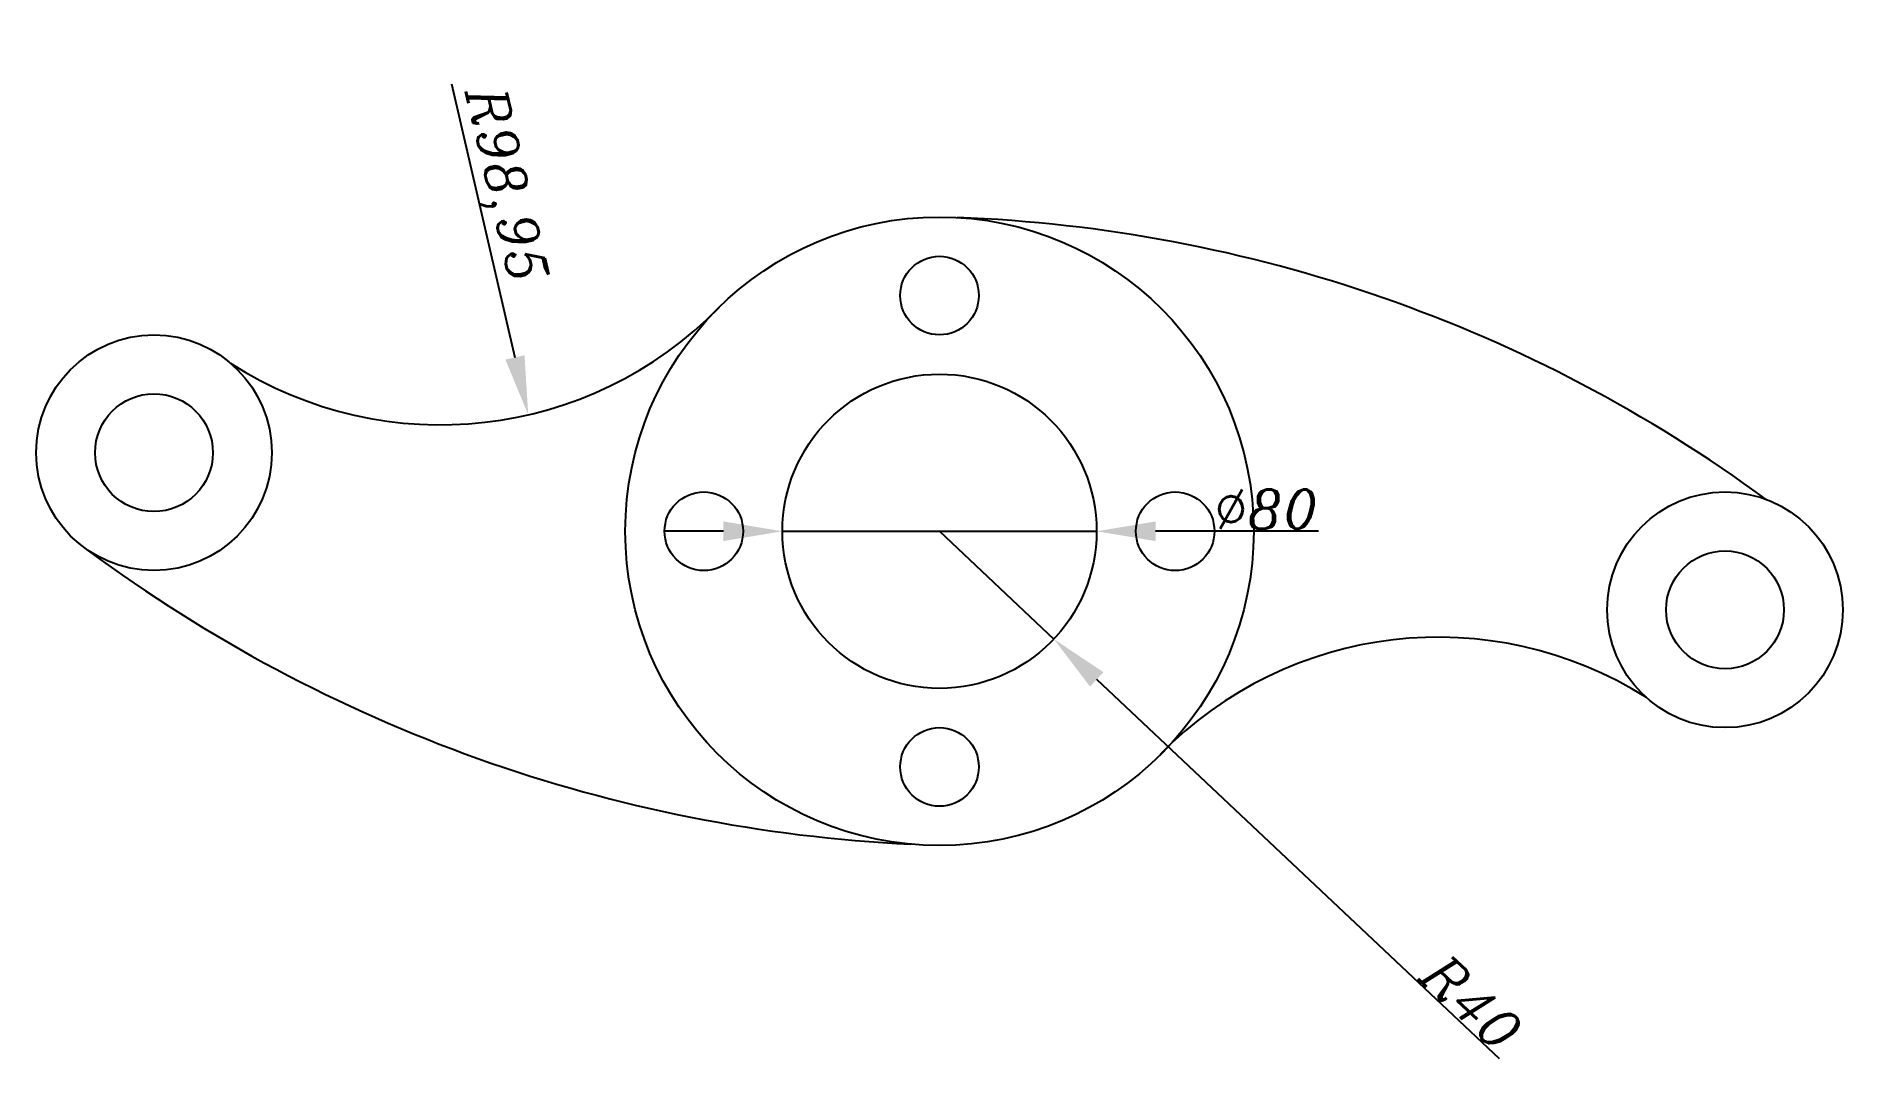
# Model space of a CAD drawing. Header units: millimetres. Extents: x 1697 to 3612, y 1492 to 3262.
# Drawn here: x 1696.5 to 2156.5, y 1491.7 to 1752.1 of the extents above; entities outside this region: 1.
import ezdxf

# ---------------------------------------------------------------- set-up
doc = ezdxf.new("R2010")
doc.units = ezdxf.units.MM
doc.layers.add('DIM', color=1, linetype='Continuous')
doc.styles.get("Standard").update_dxf_attribs({"font": 'italic.shx'})
doc.dimstyles.new('치수문자02', dxfattribs={"dimtxt": 10, "dimasz": 15, "dimexe": 2.5, "dimexo": 1.2, "dimtad": 1, "dimrnd": 0.025, "dimtxsty": 'Standard', "dimcen": 5, "dimclrd": 256, "dimclre": 256, "dimclrt": 256, "dimadec": 0, "dimazin": 0, "dimtfac": 1, "dimtmove": 0, "dimatfit": 3, "dimfxl": 1, "dimlwd": -1, "dimlwe": -1, "dimarcsym": 0})

# ---------------------------------------------------------------- blocks, each defined once
blk = doc.blocks.new('*D4')
at = {"layer": 'Defpoints', "color": 0, "transparency": 16777216}
for p in [(1926.52, 1626.01), (1955.63, 1598.58)]:
    blk.add_point(p, dxfattribs=at)
at = {"layer": 'DIM', "transparency": 16777216}
for p, q in [((1926.52, 1626.01), (1955.63, 1598.58)), ((2069.08, 1491.69), (1966.55, 1588.3))]:
    blk.add_line(p, q, dxfattribs=at)
blk.add_solid([(1968.26, 1590.12), (1964.83, 1586.48), (1955.63, 1598.58)], dxfattribs=at)
at = {"layer": 'DIM', "transparency": 16777216, "insert": (2062.08, 1506.01), "char_height": 10, "attachment_point": 5, "rotation": 316.7044}
blk.add_mtext('R40', dxfattribs=at)
blk = doc.blocks.new('*D5')
at = {"layer": 'Defpoints', "color": 0, "transparency": 16777216}
for p in [(1799.51, 1752.06), (1821.81, 1655.66)]:
    blk.add_point(p, dxfattribs=at)
at = {"layer": 'DIM', "transparency": 16777216}
blk.add_line((1802.31, 1739.92), (1818.43, 1670.27), dxfattribs=at)
blk.add_solid([(1820.86, 1670.83), (1815.99, 1669.71), (1821.81, 1655.66)], dxfattribs=at)
at = {"layer": 'DIM', "transparency": 16777216, "insert": (1815.09, 1713.88), "char_height": 10, "attachment_point": 5, "rotation": 283.0241}
blk.add_mtext('R98,95', dxfattribs=at)
blk = doc.blocks.new('*D6')
at = {"layer": 'Defpoints', "color": 0, "transparency": 16777216}
for p in [(1886.52, 1626.01), (1966.52, 1626.01)]:
    blk.add_point(p, dxfattribs=at)
at = {"layer": 'DIM', "transparency": 16777216}
for p, q in [((1871.52, 1626.01), (1856.52, 1626.01)), ((1886.52, 1626.01), (1966.52, 1626.01)), ((2023.01, 1626.01), (1981.52, 1626.01))]:
    blk.add_line(p, q, dxfattribs=at)
for points in [[(1871.52, 1628.51), (1871.52, 1623.51), (1886.52, 1626.01)], [(1981.52, 1628.51), (1981.52, 1623.51), (1966.52, 1626.01)]]:
    blk.add_solid(points, dxfattribs=at)
at = {"layer": 'DIM', "transparency": 16777216, "insert": (2009.76, 1631.64), "char_height": 10, "attachment_point": 5}
blk.add_mtext('∅80', dxfattribs=at)

msp = doc.modelspace()

# ---------------------------------------------------------------- linework, layer by layer
for centre, radius in [((3601.983, 3252.027), 10), ((1926.519, 1626.013), 80), ((1926.519, 1686.013), 10), ((1726.519, 1646.013), 30), ((1926.519, 1626.013), 40), ((1726.519, 1646.013), 15), ((1866.519, 1626.013), 10), ((1986.519, 1626.013), 10), ((2126.519, 1606.013), 30), ((2126.519, 1606.013), 15), ((1926.519, 1566.013), 10)]:
    msp.add_circle(centre, radius)
for centre, radius, start, end in [((1917.09, 1334.424), 371.723, 53.73081, 87.85152), ((1799.506, 1752.063), 98.954, 237.28206, 315.75075), ((1937.694, 1928.785), 382.883, 233.48966, 267.23109), ((2053.528, 1500.096), 98.945, 57.62316, 135.75272)]:
    msp.add_arc(centre, radius, start, end)

# ---------------------------------------------------------------- dimensions: what is measured, and where the dimension line sits
at = {"layer": 'DIM'}
for center, mpoint, picture, middle in [((1799.506, 1752.063), (1821.806, 1655.655), '*D5', (1808.68, 1712.401)), ((1926.519, 1626.013), (1955.632, 1598.583), '*D4', (2058.225, 1501.919))]:
    dim = msp.add_radius_dim(center=center, mpoint=mpoint, dimstyle='치수문자02', dxfattribs=at)
    dim.commit()
    dim.dimension.update_dxf_attribs({"geometry": picture, "text_midpoint": middle, "dimtype": 164})
dim = msp.add_diameter_dim_2p(p1=(1886.519, 1626.013), p2=(1966.519, 1626.013), dimstyle='치수문자02', dxfattribs=at)
dim.commit()
dim.dimension.update_dxf_attribs({"geometry": '*D6', "text_midpoint": (2009.763, 1631.638)})

doc.saveas('drawing.dxf')
